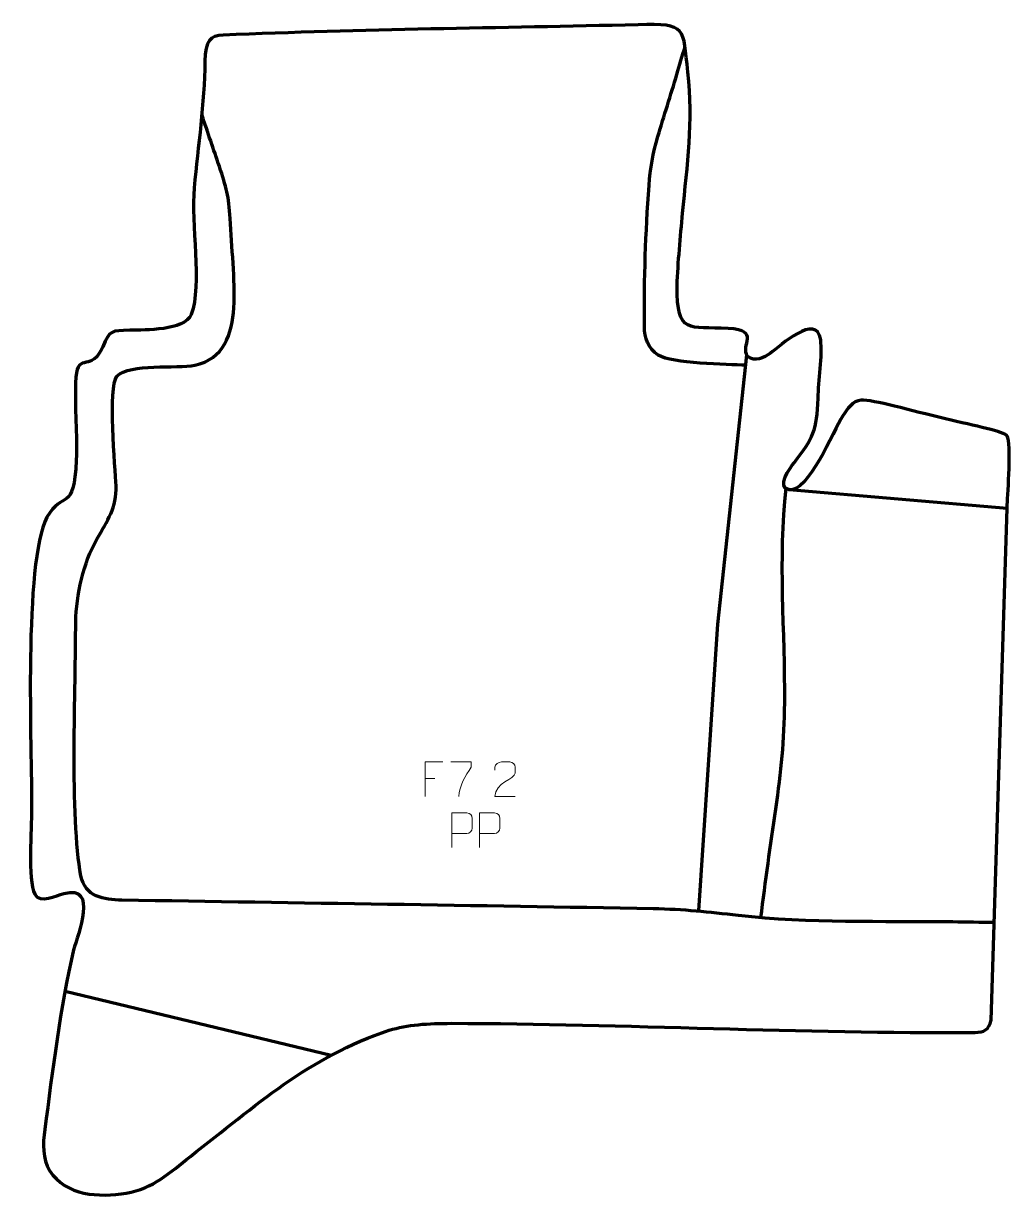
# Model space of a CAD drawing. Header units: millimetres. Extents: x -1128 to -413, y -737 to 113.
import ezdxf

# ---------------------------------------------------------------- set-up
doc = ezdxf.new("R2010")
doc.units = ezdxf.units.MM
doc.header["$MEASUREMENT"] = 0
for name, color, linetype in [('layer 1', 7, 'Continuous'), ('layer 2', 7, 'Continuous'), ('layer 3', 7, 'Continuous')]:
    doc.layers.add(name, color=color, linetype=linetype)

msp = doc.modelspace()

# ---------------------------------------------------------------- linework, layer by layer
at = {"layer": 'layer 1', "color": 250, "lineweight": 9}
for points, knots in [([(-824.1624, -421.749), (-824.1624, -421.749), (-837.0364, -421.749), (-837.0364, -421.749), (-837.0364, -421.749), (-837.0364, -421.749), (-837.0364, -446.7026), (-837.0364, -446.7026)], [0, 0, 0, 0, 0.33333333, 0.33333333, 0.33333333, 0.33333333, 1, 1, 1, 1]), ([(-818.4173, -421.7269), (-818.4173, -421.7269), (-803.6012, -421.7269), (-803.6012, -421.7269), (-803.6012, -421.7269), (-803.6015, -422.9765), (-803.6015, -424.2261), (-803.6012, -425.4759), (-803.6012, -425.4759), (-807.5956, -431.473), (-812.5108, -439.3066), (-812.5108, -446.6854)], [0, 0, 0, 0, 0.25, 0.25, 0.25, 0.25, 0.5, 0.5, 0.5, 0.5, 1, 1, 1, 1]), ([(-771.7658, -446.6933), (-776.6802, -446.693), (-781.5946, -446.693), (-786.5087, -446.6933), (-786.5087, -446.6933), (-786.5087, -436.761), (-771.8577, -434.1198), (-771.7658, -429.8095), (-771.7658, -429.8095), (-771.7661, -428.3854), (-771.7661, -426.9617), (-771.7658, -425.5384), (-771.7658, -425.5384), (-771.7827, -423.4613), (-773.9055, -421.7365), (-775.5765, -421.7192), (-775.5765, -421.7192), (-777.6497, -421.7196), (-779.7226, -421.7196), (-781.795, -421.7192), (-781.795, -421.7192), (-783.6171, -421.7027), (-786.4418, -423.4948), (-786.5087, -425.5884), (-786.5087, -425.5884), (-786.5087, -425.5884), (-786.5087, -427.6432), (-786.5087, -427.6432)], [0, 0, 0, 0, 0.125, 0.125, 0.125, 0.125, 0.25, 0.25, 0.25, 0.25, 0.375, 0.375, 0.375, 0.375, 0.5, 0.5, 0.5, 0.5, 0.625, 0.625, 0.625, 0.625, 0.75, 0.75, 0.75, 0.75, 1, 1, 1, 1]), ([(-817.5562, -483.5963), (-817.5562, -483.5963), (-817.5562, -458.6427), (-817.5562, -458.6427), (-817.5562, -458.6427), (-813.9612, -458.6427), (-810.3659, -458.6427), (-806.7705, -458.6427), (-806.7705, -458.6427), (-804.4453, -458.6806), (-802.8879, -460.1707), (-802.8921, -462.5368), (-802.8921, -462.5368), (-802.8925, -464.5725), (-802.8925, -467.6318), (-802.8921, -469.6678), (-802.8921, -469.6678), (-802.8986, -471.5432), (-804.7108, -473.4851), (-806.7204, -473.5042), (-806.7204, -473.5042), (-806.7204, -473.5042), (-817.5562, -473.5042), (-817.5562, -473.5042)], [0, 0, 0, 0, 0.14285714, 0.14285714, 0.14285714, 0.14285714, 0.28571429, 0.28571429, 0.28571429, 0.28571429, 0.42857143, 0.42857143, 0.42857143, 0.42857143, 0.57142857, 0.57142857, 0.57142857, 0.57142857, 0.71428571, 0.71428571, 0.71428571, 0.71428571, 1, 1, 1, 1]), ([(-797.5562, -483.5963), (-797.5562, -483.5963), (-797.5562, -458.6427), (-797.5562, -458.6427), (-797.5562, -458.6427), (-793.9612, -458.6427), (-790.3659, -458.6427), (-786.7705, -458.6427), (-786.7705, -458.6427), (-784.4453, -458.6806), (-782.8879, -460.1707), (-782.8921, -462.5368), (-782.8921, -462.5368), (-782.8925, -464.5725), (-782.8925, -467.6318), (-782.8921, -469.6678), (-782.8921, -469.6678), (-782.8986, -471.5432), (-784.7108, -473.4851), (-786.7204, -473.5042), (-786.7204, -473.5042), (-786.7204, -473.5042), (-797.5562, -473.5042), (-797.5562, -473.5042)], [0, 0, 0, 0, 0.14285714, 0.14285714, 0.14285714, 0.14285714, 0.28571429, 0.28571429, 0.28571429, 0.28571429, 0.42857143, 0.42857143, 0.42857143, 0.42857143, 0.57142857, 0.57142857, 0.57142857, 0.57142857, 0.71428571, 0.71428571, 0.71428571, 0.71428571, 1, 1, 1, 1])]:
    msp.add_open_spline(points, degree=3, knots=knots, dxfattribs=at)
msp.add_open_spline([(-837.0364, -433.6287), (-837.0364, -433.6287), (-829.8683, -433.6287), (-829.8683, -433.6287)], degree=3, dxfattribs=at)
at = {"layer": 'layer 2', "color": 140, "lineweight": 158}
for points, knots in [([(-604.9432, -134.6447), (-618.4716, -133.8691), (-658.3965, -133.7913), (-668.2423, -127.24), (-668.2423, -127.24), (-675.6429, -122.3158), (-678.2226, -115.0952), (-678.2776, -106.5658), (-678.2776, -106.5658), (-678.5017, -71.8476), (-677.4602, -39.2059), (-674.8954, -4.5745), (-674.8954, -4.5745), (-673.9071, 8.5529), (-672.1674, 18.3036), (-668.4868, 30.9832), (-668.4868, 30.9832), (-664.0715, 45.9427), (-659.2144, 60.8184), (-654.7731, 75.8622), (-654.7731, 75.8622), (-652.8022, 82.5383), (-650.8309, 89.2142), (-648.8569, 95.8893)], [0, 0, 0, 0, 0.14285714, 0.14285714, 0.14285714, 0.14285714, 0.28571429, 0.28571429, 0.28571429, 0.28571429, 0.42857143, 0.42857143, 0.42857143, 0.42857143, 0.57142857, 0.57142857, 0.57142857, 0.57142857, 0.71428571, 0.71428571, 0.71428571, 0.71428571, 1, 1, 1, 1]), ([(-425.0592, -537.9638), (-435.0717, -537.8132), (-445.0841, -537.6626), (-455.0966, -537.512), (-455.0966, -537.512), (-506.7756, -536.8012), (-558.6881, -538.8255), (-610.1331, -532.8891), (-610.1331, -532.8891), (-631.7812, -530.391), (-649.9087, -528.4507), (-671.8383, -528.0391), (-671.8383, -528.0391), (-799.9953, -525.6335), (-928.1968, -523.9443), (-1056.3639, -521.7163), (-1056.3639, -521.7163), (-1069.3574, -521.4304), (-1083.0886, -519.3578), (-1086.0081, -504.2207), (-1086.0081, -504.2207), (-1094.1108, -462.2095), (-1089.7147, -366.3299), (-1089.8502, -320.3449), (-1089.8502, -320.3449), (-1089.1697, -300.526), (-1084.474, -277.7368), (-1074.5365, -260.4366), (-1074.5365, -260.4366), (-1066.9953, -247.2772), (-1059.9944, -237.4123), (-1060.5408, -222.0005), (-1060.5408, -222.0005), (-1061.2664, -208.9341), (-1066.4156, -150.2102), (-1059.998, -142.5821), (-1059.998, -142.5821), (-1050.5327, -132.9625), (-1016.8477, -137.2104), (-1003.5937, -134.553), (-1003.5937, -134.553), (-982.9451, -130.413), (-976.5109, -111.805), (-975.3443, -93.0757), (-975.3443, -93.0757), (-974.2612, -72.4766), (-977.1197, -49.2566), (-978.1251, -28.3696), (-978.1251, -28.3696), (-978.8889, -12.5002), (-980.9548, -5.5689), (-985.8743, 9.3353), (-985.8743, 9.3353), (-989.9657, 21.6728), (-994.3309, 33.9029), (-998.3933, 46.2593), (-998.3933, 46.2593), (-998.3933, 46.2593), (-998.5798, 46.8265), (-998.5798, 46.8265)], [0, 0, 0, 0, 0.0625, 0.0625, 0.0625, 0.0625, 0.125, 0.125, 0.125, 0.125, 0.1875, 0.1875, 0.1875, 0.1875, 0.25, 0.25, 0.25, 0.25, 0.3125, 0.3125, 0.3125, 0.3125, 0.375, 0.375, 0.375, 0.375, 0.4375, 0.4375, 0.4375, 0.4375, 0.5, 0.5, 0.5, 0.5, 0.5625, 0.5625, 0.5625, 0.5625, 0.625, 0.625, 0.625, 0.625, 0.6875, 0.6875, 0.6875, 0.6875, 0.75, 0.75, 0.75, 0.75, 0.8125, 0.8125, 0.8125, 0.8125, 0.875, 0.875, 0.875, 0.875, 1, 1, 1, 1]), ([(-638.9439, -529.1762), (-638.9439, -529.1762), (-625.164, -321.8804), (-625.164, -321.8804), (-625.164, -321.8804), (-625.164, -321.8804), (-604.1958, -126.959), (-604.1958, -126.959)], [0, 0, 0, 0, 0.33333333, 0.33333333, 0.33333333, 0.33333333, 1, 1, 1, 1]), ([(-575.8699, -223.8059), (-581.7838, -273.7793), (-576.5135, -328.0926), (-576.9939, -378.8268), (-576.9939, -378.8268), (-577.2566, -406.5727), (-579.4394, -428.4887), (-583.484, -455.8802), (-583.484, -455.8802), (-587.3558, -482.101), (-590.7954, -508.288), (-594.295, -534.5559)], [0, 0, 0, 0, 0.25, 0.25, 0.25, 0.25, 0.5, 0.5, 0.5, 0.5, 1, 1, 1, 1])]:
    msp.add_open_spline(points, degree=3, knots=knots, dxfattribs=at)
for points in [[(-415.7767, -238.3528), (-415.7767, -238.3528), (-573.5567, -224.7002), (-573.5567, -224.7002)], [(-1097.4164, -587.5906), (-1097.4164, -587.5906), (-905.0073, -634.0276), (-905.0073, -634.0276)]]:
    msp.add_open_spline(points, degree=3, dxfattribs=at)
at = {"layer": 'layer 3', "color": 242, "lineweight": 158}
msp.add_open_spline([(-427.2489, -608.6424), (-429.0518, -615.7927), (-432.6744, -617.3668), (-438.7789, -617.414), (-438.7789, -617.414), (-564.5153, -618.388), (-691.7681, -611.1357), (-817.9284, -610.886), (-817.9284, -610.886), (-834.363, -610.8534), (-850.3988, -611.8458), (-862.8664, -615.938), (-862.8664, -615.938), (-921.1937, -635.0825), (-959.3872, -670.5464), (-1006.7881, -707.169), (-1006.7881, -707.169), (-1021.7897, -718.9659), (-1033.6579, -730.5992), (-1053.2334, -733.7486), (-1053.2334, -733.7486), (-1073.1738, -736.9567), (-1096.6579, -735.9607), (-1108.8681, -717.3806), (-1108.8681, -717.3806), (-1113.8683, -708.6421), (-1113.6951, -698.2013), (-1112.2831, -687.8319), (-1112.2831, -687.8319), (-1106.5029, -645.3758), (-1101.2121, -599.2064), (-1091.3387, -557.7307), (-1091.3387, -557.7307), (-1088.4712, -546.6658), (-1073.1583, -509.9695), (-1098.455, -517.0136), (-1098.455, -517.0136), (-1103.9758, -518.551), (-1115.6214, -524.3176), (-1119.4008, -517.4535), (-1119.4008, -517.4535), (-1124.6852, -506.5642), (-1121.7757, -470.2208), (-1121.7441, -455.9016), (-1121.7441, -455.9016), (-1121.6482, -412.5414), (-1127.6325, -277.5816), (-1110.7255, -244.6751), (-1110.7255, -244.6751), (-1099.4465, -224.8028), (-1091.0008, -241.9434), (-1089.4588, -203.2089), (-1089.4588, -203.2089), (-1088.7134, -184.4848), (-1090.5476, -165.9272), (-1089.9934, -147.3602), (-1089.9934, -147.3602), (-1089.279, -123.4242), (-1079.8469, -140.2638), (-1071.5059, -123.596), (-1071.5059, -123.596), (-1071.5059, -123.596), (-1070.3049, -121.196), (-1070.3049, -121.196), (-1070.3049, -121.196), (-1064.7268, -108.8865), (-1064.4885, -109.7955), (-1050.544, -109.2878), (-1050.544, -109.2878), (-1039.4439, -108.9513), (-1011.4185, -109.7291), (-1006.1816, -97.938), (-1006.1816, -97.938), (-998.4357, -76.3473), (-1006.436, -31.7144), (-1004.125, -6.2331), (-1004.125, -6.2331), (-1001.203, 24.6455), (-996.7689, 54.3805), (-996.2744, 85.5331), (-996.2744, 85.5331), (-996.0355, 100.5897), (-992.496, 103.8007), (-983.0393, 104.2309), (-983.0393, 104.2309), (-882.7987, 108.7669), (-782.9894, 109.3014), (-682.7754, 111.8345), (-682.7754, 111.8345), (-646.9555, 112.7399), (-650.579, 109.9129), (-646.7803, 77.4273), (-646.7803, 77.4273), (-642.6912, 41.4379), (-647.273, 11.0737), (-650.5855, -24.5435), (-650.5855, -24.5435), (-652.1744, -41.628), (-653.9722, -59.9835), (-654.6015, -77.0684), (-654.6015, -77.0684), (-654.6913, -113.1866), (-646.2941, -106.3045), (-617.5573, -107.9954), (-617.5573, -107.9954), (-593.2899, -109.4234), (-609.5054, -119.9511), (-603.4285, -128.2517), (-603.4285, -128.2517), (-598.3383, -132.6074), (-591.9917, -129.047), (-587.0696, -125.9529), (-587.0696, -125.9529), (-579.9441, -120.5623), (-553.577, -96.1275), (-550.6924, -116.1421), (-550.6924, -116.1421), (-549.3392, -127.5826), (-552.2039, -146.0257), (-552.6045, -158.5435), (-552.6045, -158.5435), (-553.5271, -181.6785), (-555.8005, -187.1744), (-569.9623, -205.1927), (-569.9623, -205.1927), (-572.7859, -208.7852), (-583.198, -222.8536), (-573.5567, -224.7002), (-573.5567, -224.7002), (-560.0195, -227.293), (-541.5002, -182.1473), (-534.6441, -171.3336), (-534.6441, -171.3336), (-531.4694, -166.3264), (-527.7036, -160.2278), (-521.4427, -159.9122), (-521.4427, -159.9122), (-512.8836, -159.4807), (-485.728, -167.3817), (-460.4651, -173.4136), (-460.4651, -173.4136), (-438.5197, -178.6534), (-417.6718, -182.5372), (-415.7181, -185.8348), (-415.7181, -185.8348), (-412.5791, -191.1328), (-415.2512, -226.9647), (-415.6812, -235.3517), (-415.6812, -235.3517), (-415.6812, -235.3517), (-415.7767, -238.3528), (-415.7767, -238.3528), (-415.7767, -238.3528), (-415.7767, -238.3528), (-427.2489, -608.6424), (-427.2489, -608.6424)], degree=3, knots=[0, 0, 0, 0, 0.025, 0.025, 0.025, 0.025, 0.05, 0.05, 0.05, 0.05, 0.075, 0.075, 0.075, 0.075, 0.1, 0.1, 0.1, 0.1, 0.125, 0.125, 0.125, 0.125, 0.15, 0.15, 0.15, 0.15, 0.175, 0.175, 0.175, 0.175, 0.2, 0.2, 0.2, 0.2, 0.225, 0.225, 0.225, 0.225, 0.25, 0.25, 0.25, 0.25, 0.275, 0.275, 0.275, 0.275, 0.3, 0.3, 0.3, 0.3, 0.325, 0.325, 0.325, 0.325, 0.35, 0.35, 0.35, 0.35, 0.375, 0.375, 0.375, 0.375, 0.4, 0.4, 0.4, 0.4, 0.425, 0.425, 0.425, 0.425, 0.45, 0.45, 0.45, 0.45, 0.475, 0.475, 0.475, 0.475, 0.5, 0.5, 0.5, 0.5, 0.525, 0.525, 0.525, 0.525, 0.55, 0.55, 0.55, 0.55, 0.575, 0.575, 0.575, 0.575, 0.6, 0.6, 0.6, 0.6, 0.625, 0.625, 0.625, 0.625, 0.65, 0.65, 0.65, 0.65, 0.675, 0.675, 0.675, 0.675, 0.7, 0.7, 0.7, 0.7, 0.725, 0.725, 0.725, 0.725, 0.75, 0.75, 0.75, 0.75, 0.775, 0.775, 0.775, 0.775, 0.8, 0.8, 0.8, 0.8, 0.825, 0.825, 0.825, 0.825, 0.85, 0.85, 0.85, 0.85, 0.875, 0.875, 0.875, 0.875, 0.9, 0.9, 0.9, 0.9, 0.925, 0.925, 0.925, 0.925, 0.95, 0.95, 0.95, 0.95, 1, 1, 1, 1], dxfattribs=at)

doc.saveas('drawing.dxf')
